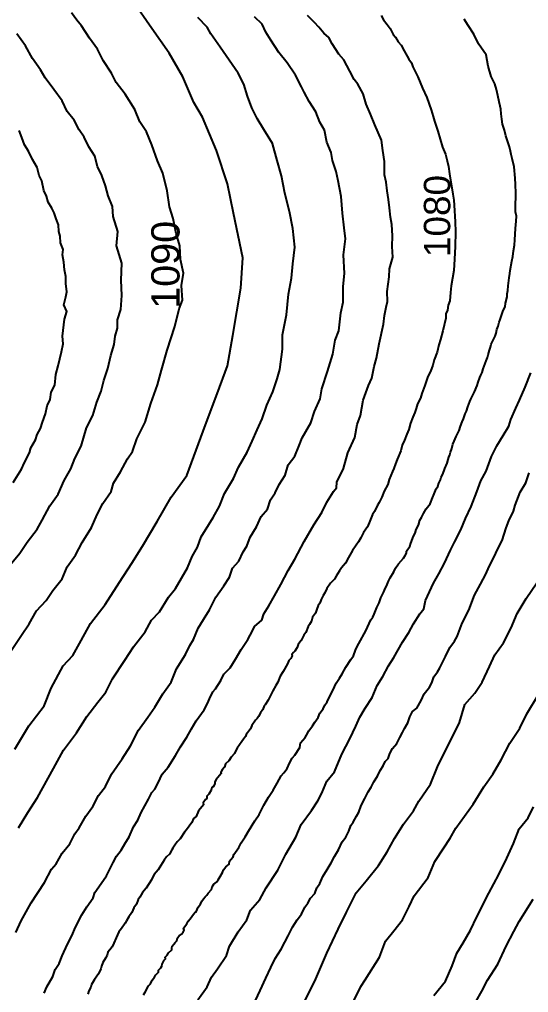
# Model space of a CAD drawing. Header units: millimetres. Extents: x 19067981 to 38137102, y 2652003 to 2652615.
# Drawn here: x 19068236.05 to 19068241.2, y 2652478.39 to 2652488.23 of the extents above; entities that cross this region are included whole.
import ezdxf

# ---------------------------------------------------------------- set-up
doc = ezdxf.new("R2010")
doc.units = ezdxf.units.MM
doc.styles.get("Standard").update_dxf_attribs({"font": 'arial.ttf'})

msp = doc.modelspace()

# ---------------------------------------------------------------- linework, layer by layer
for points in [[(19068236.0021, 2652480.8496), (19068236.1445, 2652481.0866), (19068236.2989, 2652481.2894), (19068236.3706, 2652481.4648), (19068236.4909, 2652481.6917), (19068236.5871, 2652481.7981), (19068236.6714, 2652481.9487), (19068236.767, 2652482.1198), (19068236.916, 2652482.3142), (19068237.0614, 2652482.54), (19068237.1842, 2652482.7305), (19068237.2948, 2652482.9023), (19068237.4405, 2652483.1524), (19068237.5841, 2652483.3992), (19068237.7406, 2652483.6187), (19068237.9311, 2652484.1308), (19068238.0473, 2652484.443), (19068238.1523, 2652484.7253), (19068238.2086, 2652485.0335), (19068238.2869, 2652485.5114), (19068238.3096, 2652485.8179), (19068238.2153, 2652486.2718), (19068238.1535, 2652486.5692), (19068238.0428, 2652486.9043), (19068237.8995, 2652487.2421), (19068237.8132, 2652487.3907), (19068237.7029, 2652487.6498), (19068237.5646, 2652487.8907), (19068237.389, 2652488.1404), (19068237.1958, 2652488.4153)], [(19068236.0124, 2652478.9954), (19068236.0657, 2652479.1135), (19068236.1667, 2652479.2935), (19068236.3033, 2652479.5006), (19068236.3722, 2652479.6354), (19068236.4187, 2652479.6887), (19068236.4802, 2652479.7968), (19068236.5589, 2652479.893), (19068236.6087, 2652479.9919), (19068236.6526, 2652480.0551), (19068236.719, 2652480.1724), (19068236.7904, 2652480.2696), (19068236.8472, 2652480.3799), (19068236.9197, 2652480.4726), (19068236.9802, 2652480.5982), (19068237.0868, 2652480.753), (19068237.1715, 2652480.8834), (19068237.2525, 2652481.043), (19068237.346, 2652481.1716), (19068237.4185, 2652481.2731), (19068237.4984, 2652481.4107), (19068237.5832, 2652481.5271), (19068237.6365, 2652481.6627), (19068237.7287, 2652481.8054), (19068237.7733, 2652481.8982), (19068237.8091, 2652481.9586), (19068237.8576, 2652482.0737), (19068237.9109, 2652482.1612), (19068237.9701, 2652482.2583), (19068238.0359, 2652482.386), (19068238.1148, 2652482.5008), (19068238.1746, 2652482.5876), (19068238.2036, 2652482.6802), (19068238.2682, 2652482.752), (19068238.3102, 2652482.8456), (19068238.3477, 2652482.9025), (19068238.3838, 2652482.993), (19068238.4467, 2652483.0971), (19068238.4948, 2652483.203), (19068238.5586, 2652483.2765), (19068238.5887, 2652483.372), (19068238.6341, 2652483.4412), (19068238.676, 2652483.5269), (19068238.7372, 2652483.6205), (19068238.7672, 2652483.7267), (19068238.8354, 2652483.8133), (19068238.8782, 2652483.9218), (19068238.9088, 2652483.9993), (19068238.9976, 2652484.1505), (19068239.0343, 2652484.266), (19068239.0893, 2652484.3937), (19068239.1086, 2652484.4926), (19068239.1639, 2652484.6707), (19068239.2177, 2652484.8435), (19068239.2443, 2652484.9857), (19068239.2784, 2652485.0793), (19068239.3014, 2652485.2643), (19068239.325, 2652485.3719), (19068239.325, 2652485.5285), (19068239.3382, 2652485.661), (19068239.3286, 2652485.85), (19068239.3461, 2652486.0101), (19068239.3339, 2652486.1221), (19068239.3177, 2652486.2699), (19068239.3041, 2652486.4395), (19068239.2727, 2652486.5978), (19068239.2539, 2652486.6926), (19068239.215, 2652486.8026), (19068239.2015, 2652486.8843), (19068239.1595, 2652486.9884), (19068239.1333, 2652487.1091), (19068239.0879, 2652487.1931), (19068239.0477, 2652487.2946), (19068238.9792, 2652487.3999), (19068238.9303, 2652487.4944), (19068238.9028, 2652487.5475), (19068238.8401, 2652487.6685), (19068238.7559, 2652487.793), (19068238.672, 2652487.8972), (19068238.5934, 2652488.0197), (19068238.5414, 2652488.1006), (19068238.5047, 2652488.1818), (19068238.4269, 2652488.2553)], [(19068236.0385, 2652480.0528), (19068236.132, 2652480.2096), (19068236.2303, 2652480.3607), (19068236.3916, 2652480.6524), (19068236.4941, 2652480.8396), (19068236.6251, 2652481.0133), (19068236.7309, 2652481.1799), (19068236.8421, 2652481.3238), (19068236.9211, 2652481.426), (19068236.9913, 2652481.5611), (19068237.1139, 2652481.7494), (19068237.2015, 2652481.8838), (19068237.321, 2652482.0353), (19068237.3841, 2652482.1527), (19068237.4645, 2652482.2373), (19068237.5578, 2652482.3855), (19068237.6266, 2652482.4758), (19068237.6865, 2652482.5793), (19068237.7471, 2652482.6839), (19068237.7958, 2652482.7978), (19068237.85, 2652482.8922), (19068237.8864, 2652482.9976), (19068237.9635, 2652483.1224), (19068238.0094, 2652483.1939), (19068238.0717, 2652483.3072), (19068238.1246, 2652483.434), (19068238.2148, 2652483.5875), (19068238.2649, 2652483.7017), (19068238.3523, 2652483.8521), (19068238.4031, 2652483.9654), (19068238.454, 2652484.0789), (19068238.5049, 2652484.1923), (19068238.5529, 2652484.3305), (19068238.6111, 2652484.4644), (19068238.657, 2652484.5949), (19068238.684, 2652484.6885), (19068238.7111, 2652484.8954), (19068238.7111, 2652485.0395), (19068238.7516, 2652485.244), (19068238.7721, 2652485.4525), (19068238.8016, 2652485.6143), (19068238.8131, 2652485.7593), (19068238.8352, 2652485.9285), (19068238.8147, 2652486.1148), (19068238.7803, 2652486.2881), (19068238.7325, 2652486.4733), (19068238.6989, 2652486.6474), (19068238.6555, 2652486.8034), (19068238.6073, 2652486.9762), (19068238.5224, 2652487.1159), (19068238.4544, 2652487.2277), (19068238.3994, 2652487.3368), (19068238.3562, 2652487.456), (19068238.3193, 2652487.5775), (19068238.2619, 2652487.6883), (19068238.1718, 2652487.8172), (19068238.0777, 2652487.9517), (19068237.9839, 2652488.0857), (19068237.9475, 2652488.1509), (19068237.8542, 2652488.2488)], [(19068236.2984, 2652478.3829), (19068236.3259, 2652478.4459), (19068236.3872, 2652478.549), (19068236.4091, 2652478.6201), (19068236.4514, 2652478.68), (19068236.4795, 2652478.758), (19068236.5334, 2652478.8769), (19068236.5782, 2652478.9611), (19068236.6162, 2652479.0485), (19068236.6795, 2652479.1735), (19068236.7293, 2652479.2546), (19068236.7954, 2652479.3457), (19068236.8122, 2652479.3999), (19068236.8748, 2652479.4914), (19068236.9284, 2652479.5687), (19068236.9558, 2652479.6237), (19068236.9973, 2652479.7037), (19068237.0304, 2652479.7667), (19068237.0758, 2652479.8266), (19068237.1139, 2652479.8915), (19068237.1578, 2652479.9621), (19068237.2027, 2652480.0632), (19068237.2457, 2652480.1312), (19068237.2806, 2652480.2073), (19068237.3532, 2652480.3448), (19068237.3881, 2652480.4116), (19068237.4167, 2652480.4453), (19068237.4516, 2652480.5083), (19068237.4923, 2652480.5972), (19068237.5528, 2652480.6683), (19068237.626, 2652480.787), (19068237.6789, 2652480.8737), (19068237.7419, 2652480.9698), (19068237.7901, 2652481.0561), (19068237.8356, 2652481.136), (19068237.9157, 2652481.2471), (19068237.9493, 2652481.3113), (19068237.9711, 2652481.3594), (19068238.0048, 2652481.428), (19068238.0332, 2652481.4614), (19068238.0855, 2652481.5444), (19068238.1179, 2652481.608), (19068238.1809, 2652481.6735), (19068238.2354, 2652481.7611), (19068238.2909, 2652481.8571), (19068238.3594, 2652481.9582), (19068238.4065, 2652482.0451), (19068238.4277, 2652482.09), (19068238.5, 2652482.1549), (19068238.5218, 2652482.2179), (19068238.5701, 2652482.2979), (19068238.6299, 2652482.4015), (19068238.6916, 2652482.5157), (19068238.7674, 2652482.655), (19068238.8347, 2652482.7698), (19068238.9279, 2652482.949), (19068239.0263, 2652483.1169), (19068239.1088, 2652483.2446), (19068239.1574, 2652483.3481), (19068239.2257, 2652483.4543), (19068239.2562, 2652483.4943), (19068239.2593, 2652483.5498), (19068239.3254, 2652483.6896), (19068239.3694, 2652483.8459), (19068239.4417, 2652484.0019), (19068239.4654, 2652484.1336), (19068239.4978, 2652484.2228), (19068239.5267, 2652484.3785), (19068239.5797, 2652484.5295), (19068239.6152, 2652484.6031), (19068239.6376, 2652484.721), (19068239.6607, 2652484.8053), (19068239.6883, 2652484.9479), (19068239.7332, 2652485.147), (19068239.7432, 2652485.2368), (19068239.7594, 2652485.3192), (19068239.7712, 2652485.3766), (19068239.7702, 2652485.4794), (19068239.7883, 2652485.6285), (19068239.7914, 2652485.709), (19068239.8257, 2652485.8275), (19068239.8188, 2652485.9354), (19068239.8239, 2652486.0419), (19068239.817, 2652486.1555), (19068239.8033, 2652486.2291), (19068239.7921, 2652486.3264), (19068239.7827, 2652486.41), (19068239.7703, 2652486.4961), (19068239.7584, 2652486.5845), (19068239.7434, 2652486.6575), (19068239.7403, 2652486.7947), (19068239.7247, 2652486.9039), (19068239.7129, 2652487.0106), (19068239.6429, 2652487.1651), (19068239.6011, 2652487.2731), (19068239.555, 2652487.3741), (19068239.5251, 2652487.4777), (19068239.4711, 2652487.5772), (19068239.4337, 2652487.6234), (19068239.3907, 2652487.7064), (19068239.329, 2652487.8218), (19068239.28, 2652487.8788), (19068239.214, 2652487.9848), (19068239.1797, 2652488.0491), (19068239.1274, 2652488.0934), (19068239.079, 2652488.1509), (19068239.0329, 2652488.199), (19068238.9612, 2652488.272)], [(19068237.3031, 2652478.3643), (19068237.3216, 2652478.3906), (19068237.3551, 2652478.4549), (19068237.3744, 2652478.4758), (19068237.3921, 2652478.5121), (19068237.4137, 2652478.543), (19068237.426, 2652478.5646), (19068237.4541, 2652478.5941), (19068237.4564, 2652478.6142), (19068237.4795, 2652478.6389), (19068237.4896, 2652478.6551), (19068237.4934, 2652478.6744), (19068237.5027, 2652478.6953), (19068237.5135, 2652478.7146), (19068237.5266, 2652478.7277), (19068237.522, 2652478.7447), (19068237.5412, 2652478.7655), (19068237.5567, 2652478.7887), (19068237.5886, 2652478.819), (19068237.5909, 2652478.8353), (19068237.594, 2652478.8561), (19068237.6094, 2652478.8762), (19068237.6241, 2652478.894), (19068237.642, 2652478.9119), (19068237.6467, 2652478.942), (19068237.6652, 2652478.9598), (19068237.6868, 2652478.9798), (19068237.7045, 2652478.9976), (19068237.7145, 2652479.0185), (19068237.7091, 2652479.0393), (19068237.7431, 2652479.082), (19068237.7547, 2652479.1113), (19068237.7771, 2652479.1345), (19068237.7933, 2652479.1576), (19068237.8095, 2652479.18), (19068237.8265, 2652479.1994), (19068237.8373, 2652479.2055), (19068237.856, 2652479.2504), (19068237.8814, 2652479.2813), (19068237.8922, 2652479.3107), (19068237.9107, 2652479.3346), (19068237.9269, 2652479.3555), (19068237.9439, 2652479.3732), (19068237.9578, 2652479.3925), (19068237.9912, 2652479.4297), (19068237.9982, 2652479.4575), (19068238.0159, 2652479.4823), (19068238.0421, 2652479.5031), (19068238.0591, 2652479.5278), (19068238.0776, 2652479.5626), (19068238.1012, 2652479.6014), (19068238.1143, 2652479.6277), (19068238.1359, 2652479.6593), (19068238.1698, 2652479.6864), (19068238.1737, 2652479.715), (19068238.186, 2652479.7335), (19068238.2092, 2652479.759), (19068238.2184, 2652479.7829), (19068238.2679, 2652479.855), (19068238.2922, 2652479.9027), (19068238.3321, 2652479.9623), (19068238.3649, 2652480.0186), (19068238.4293, 2652480.1253), (19068238.4739, 2652480.1902), (19068238.5196, 2652480.2821), (19068238.5696, 2652480.3643), (19068238.6166, 2652480.434), (19068238.6564, 2652480.506), (19068238.6968, 2652480.5799), (19068238.7249, 2652480.6096), (19068238.7578, 2652480.6542), (19068238.7804, 2652480.7091), (19068238.8063, 2652480.7576), (19068238.8336, 2652480.7874), (19068238.8863, 2652480.8674), (19068238.8934, 2652480.9136), (19068238.9395, 2652480.966), (19068238.9528, 2652480.9919), (19068238.9778, 2652481.0357), (19068239.0126, 2652481.0844), (19068239.036, 2652481.1212), (19068239.0704, 2652481.1714), (19068239.0892, 2652481.2152), (19068239.1205, 2652481.2591), (19068239.1385, 2652481.2943), (19068239.1604, 2652481.3295), (19068239.1744, 2652481.3593), (19068239.2194, 2652481.4417), (19068239.2515, 2652481.5161), (19068239.2859, 2652481.567), (19068239.3125, 2652481.6116), (19068239.35, 2652481.6782), (19068239.4015, 2652481.7575), (19068239.4276, 2652481.7934), (19068239.4472, 2652481.8495), (19068239.4664, 2652481.8888), (19068239.4806, 2652481.9193), (19068239.5535, 2652482.0463), (19068239.6022, 2652482.1585), (19068239.6228, 2652482.1836), (19068239.6376, 2652482.2146), (19068239.6628, 2652482.2816), (19068239.6874, 2652482.3293), (19068239.7051, 2652482.3805), (19068239.7173, 2652482.4085), (19068239.7335, 2652482.4405), (19068239.7478, 2652482.4754), (19068239.7615, 2652482.4985), (19068239.7824, 2652482.5488), (19068239.8006, 2652482.5817), (19068239.8364, 2652482.6427), (19068239.8536, 2652482.681), (19068239.885, 2652482.7253), (19068239.9344, 2652482.7829), (19068239.9521, 2652482.808), (19068239.9629, 2652482.8316), (19068239.9658, 2652482.8537), (19068239.9771, 2652482.8724), (19068239.9982, 2652482.8995), (19068240.0071, 2652482.9334), (19068240.0364, 2652483.0025), (19068240.0536, 2652483.0349), (19068240.0615, 2652483.0698), (19068240.087, 2652483.1146), (19068240.0993, 2652483.1657), (19068240.1155, 2652483.1932), (19068240.1381, 2652483.2316), (19068240.1651, 2652483.2788), (19068240.204, 2652483.3325), (19068240.2271, 2652483.3901), (19068240.2433, 2652483.4309), (19068240.2641, 2652483.4832), (19068240.2822, 2652483.5077), (19068240.2921, 2652483.5402), (19068240.3092, 2652483.5722), (19068240.3156, 2652483.6012), (19068240.3318, 2652483.6316), (19068240.3512, 2652483.6879), (19068240.3768, 2652483.7435), (19068240.3866, 2652483.7804), (19068240.3944, 2652483.8044), (19068240.4028, 2652483.8271), (19068240.4102, 2652483.8541), (19068240.4224, 2652483.891), (19068240.4332, 2652483.9333), (19068240.447, 2652483.9652), (19068240.4681, 2652484.0119), (19068240.4958, 2652484.0721), (19068240.5116, 2652484.1174), (19068240.5263, 2652484.1591), (19068240.5405, 2652484.1921), (19068240.5582, 2652484.2427), (19068240.57, 2652484.2693), (19068240.5867, 2652484.312), (19068240.6056, 2652484.3653), (19068240.6164, 2652484.3904), (19068240.6277, 2652484.4155), (19068240.6419, 2652484.4445), (19068240.6512, 2652484.4646), (19068240.6794, 2652484.5277), (19068240.6892, 2652484.5607), (19068240.7059, 2652484.6089), (19068240.7172, 2652484.6315), (19068240.729, 2652484.6605), (19068240.7403, 2652484.6954), (19068240.7496, 2652484.7219), (19068240.7715, 2652484.7763), (19068240.7832, 2652484.8122), (19068240.7896, 2652484.8397), (19068240.8049, 2652484.8854), (19068240.8157, 2652484.9149), (19068240.822, 2652484.9464), (19068240.8333, 2652484.9739), (19068240.86, 2652485.0272), (19068240.8703, 2652485.0572), (19068240.8772, 2652485.0936), (19068240.8919, 2652485.128), (19068240.9037, 2652485.1698), (19068240.9116, 2652485.1968), (19068240.9402, 2652485.2752), (19068240.951, 2652485.3002), (19068240.9628, 2652485.3248), (19068240.9667, 2652485.3602), (19068240.9819, 2652485.4261), (19068240.9834, 2652485.4541), (19068240.9896, 2652485.4882), (19068240.9927, 2652485.5361), (19068240.9967, 2652485.5623), (19068241.0038, 2652485.6164), (19068241.0084, 2652485.6624), (19068241.013, 2652485.6905), (19068241.029, 2652485.7841), (19068241.0417, 2652485.8339), (19068241.0472, 2652485.8908), (19068241.0582, 2652485.9477), (19068241.0598, 2652486.0006), (19068241.0686, 2652486.117), (19068241.0741, 2652486.1889), (19068241.0772, 2652486.2395), (19068241.067, 2652486.2845), (19068241.0686, 2652486.3233), (19068241.0693, 2652486.4721), (19068241.0661, 2652486.5622), (19068241.063, 2652486.6238), (19068241.0527, 2652486.7394), (19068241.0338, 2652486.8231), (19068241.0227, 2652486.8642), (19068241.0172, 2652486.8998), (19068241.0077, 2652486.9416), (19068240.9927, 2652486.9835), (19068240.9848, 2652487.0033), (19068240.9688, 2652487.0534), (19068240.957, 2652487.1119), (19068240.9365, 2652487.172), (19068240.9302, 2652487.2225), (19068240.9215, 2652487.2763), (19068240.9175, 2652487.3221), (19068240.9136, 2652487.3521), (19068240.901, 2652487.3987), (19068240.8891, 2652487.4596), (19068240.874, 2652487.5208), (19068240.8598, 2652487.5785), (19068240.8211, 2652487.6528), (19068240.7904, 2652487.7587), (19068240.769, 2652487.8725), (19068240.6933, 2652487.9855), (19068240.6463, 2652488.0807), (19068240.5871, 2652488.17), (19068240.5468, 2652488.2347)], [(19068235.9365, 2652482.6933), (19068236.0528, 2652482.8336), (19068236.1263, 2652482.9434), (19068236.227, 2652483.0752), (19068236.277, 2652483.1665), (19068236.3564, 2652483.3115), (19068236.44, 2652483.4303), (19068236.4998, 2652483.5675), (19068236.5668, 2652483.6853), (19068236.6101, 2652483.7899), (19068236.6719, 2652483.915), (19068236.7281, 2652484.0995), (19068236.7913, 2652484.2254), (19068236.8308, 2652484.3589), (19068236.8741, 2652484.4722), (19068236.9021, 2652484.579), (19068236.9425, 2652484.6997), (19068236.9721, 2652484.8304), (19068237.0082, 2652484.9431), (19068237.017, 2652485.0277), (19068237.042, 2652485.108), (19068237.042, 2652485.1912), (19068237.0753, 2652485.2961), (19068237.0848, 2652485.4397), (19068237.0767, 2652485.5921), (19068237.0848, 2652485.7666), (19068237.031, 2652485.9401), (19068237.0427, 2652486.0866), (19068236.9979, 2652486.2368), (19068236.989, 2652486.3376), (19068236.9464, 2652486.4466), (19068236.9197, 2652486.5473), (19068236.8808, 2652486.6511), (19068236.8367, 2652486.7446), (19068236.8117, 2652486.8462), (19068236.7506, 2652486.9434), (19068236.703, 2652487.0393), (19068236.6515, 2652487.1144), (19068236.6023, 2652487.2108), (19068236.5324, 2652487.2984), (19068236.4802, 2652487.4067), (19068236.3967, 2652487.5203), (19068236.3099, 2652487.6385), (19068236.2607, 2652487.7213), (19068236.1808, 2652487.8364), (19068236.1109, 2652487.9652), (19068236.0205, 2652488.0845)], [(19068235.9847, 2652483.5455), (19068236.0702, 2652483.6814), (19068236.0977, 2652483.7485), (19068236.1515, 2652483.8464), (19068236.1641, 2652483.8972), (19068236.2113, 2652483.9796), (19068236.2286, 2652484.0313), (19068236.2624, 2652484.0946), (19068236.2805, 2652484.1586), (19068236.313, 2652484.2414), (19068236.3277, 2652484.3208), (19068236.3589, 2652484.385), (19068236.3699, 2652484.4595), (19068236.4067, 2652484.5319), (19068236.415, 2652484.6378), (19068236.4405, 2652484.7271), (19068236.4736, 2652484.8692), (19068236.492, 2652484.9482), (19068236.4836, 2652485.0263), (19068236.5044, 2652485.1992), (19068236.5265, 2652485.2764), (19068236.4979, 2652485.3423), (19068236.5161, 2652485.4252), (19068236.5272, 2652485.4756), (19068236.5171, 2652485.5591), (19068236.5184, 2652485.6315), (19068236.5032, 2652485.697), (19068236.4963, 2652485.7742), (19068236.4823, 2652485.8512), (19068236.4909, 2652485.9046), (19068236.4632, 2652485.9718), (19068236.4611, 2652486.0378), (19068236.4476, 2652486.085), (19068236.4428, 2652486.1517), (19068236.4189, 2652486.2151), (19068236.3994, 2652486.2736), (19068236.3765, 2652486.3213), (19068236.3403, 2652486.3835), (19068236.3208, 2652486.4429), (19068236.2965, 2652486.5019), (19068236.274, 2652486.5965), (19068236.247, 2652486.6518), (19068236.227, 2652486.7329), (19068236.1815, 2652486.8127), (19068236.1393, 2652486.8966), (19068236.0999, 2652486.9625), (19068236.0717, 2652487.0371), (19068236.0454, 2652487.1067)], [(19068237.8548, 2652478.3148), (19068237.9478, 2652478.4439), (19068237.9904, 2652478.5416), (19068238.0507, 2652478.6259), (19068238.1417, 2652478.7639), (19068238.1744, 2652478.8557), (19068238.2617, 2652479.002), (19068238.349, 2652479.1222), (19068238.3845, 2652479.2221), (19068238.4818, 2652479.3291), (19068238.5434, 2652479.4484), (19068238.664, 2652479.624), (19068238.7421, 2652479.7886), (19068238.8435, 2652479.9587), (19068238.8997, 2652480.0887), (19068239.0034, 2652480.2285), (19068239.067, 2652480.3268), (19068239.1071, 2652480.4043), (19068239.1596, 2652480.5261), (19068239.2357, 2652480.6203), (19068239.3117, 2652480.8002), (19068239.3905, 2652480.9525), (19068239.4523, 2652481.0806), (19068239.4938, 2652481.1747), (19068239.5463, 2652481.2633), (19068239.6155, 2652481.3713), (19068239.668, 2652481.4931), (19068239.7261, 2652481.5831), (19068239.7827, 2652481.6925), (19068239.8353, 2652481.7769), (19068239.9248, 2652481.9326), (19068239.9884, 2652482.0309), (19068240.0354, 2652482.1181), (19068240.099, 2652482.2191), (19068240.1391, 2652482.2676), (19068240.1584, 2652482.3534), (19068240.2386, 2652482.5292), (19068240.2912, 2652482.622), (19068240.3506, 2652482.73), (19068240.411, 2652482.8608), (19068240.4497, 2652482.9438), (19068240.5133, 2652483.0671), (19068240.5631, 2652483.1833), (19068240.6197, 2652483.3024), (19068240.675, 2652483.4533), (19068240.7151, 2652483.5627), (19068240.7691, 2652483.6623), (19068240.8239, 2652483.8097), (19068240.8778, 2652483.9163), (19068240.9428, 2652484.0215), (19068240.9995, 2652484.1157), (19068241.0202, 2652484.1849), (19068241.0713, 2652484.2998), (19068241.1087, 2652484.3787), (19068241.1661, 2652484.5123), (19068241.2228, 2652484.6549)], [(19068238.4366, 2652478.3061), (19068238.485, 2652478.4097), (19068238.5407, 2652478.5346), (19068238.5922, 2652478.6426), (19068238.6373, 2652478.732), (19068238.6968, 2652478.8256), (19068238.7351, 2652478.8986), (19068238.7657, 2652478.9623), (19068238.8114, 2652479.0499), (19068238.8598, 2652479.1241), (19068238.9006, 2652479.182), (19068238.9359, 2652479.2505), (19068238.9653, 2652479.2934), (19068238.9929, 2652479.3425), (19068239.0357, 2652479.3893), (19068239.0558, 2652479.4476), (19068239.0866, 2652479.4911), (19068239.118, 2652479.5601), (19068239.1626, 2652479.6313), (19068239.202, 2652479.6982), (19068239.2348, 2652479.7632), (19068239.2749, 2652479.8315), (19068239.3137, 2652479.9132), (19068239.3508, 2652479.961), (19068239.3795, 2652480.02), (19068239.4023, 2652480.0789), (19068239.4237, 2652480.1104), (19068239.4571, 2652480.172), (19068239.4812, 2652480.2122), (19068239.5062, 2652480.2787), (19068239.5417, 2652480.3497), (19068239.5764, 2652480.4166), (19068239.6085, 2652480.4655), (19068239.6353, 2652480.5191), (19068239.6697, 2652480.575), (19068239.6978, 2652480.6326), (19068239.7279, 2652480.6815), (19068239.75, 2652480.7243), (19068239.7774, 2652480.7545), (19068239.7954, 2652480.804), (19068239.8233, 2652480.8578), (19068239.8674, 2652480.908), (19068239.8975, 2652480.9669), (19068239.9236, 2652481.0165), (19068239.9443, 2652481.0573), (19068239.9791, 2652481.1149), (19068239.9995, 2652481.1754), (19068240.0269, 2652481.2296), (19068240.0704, 2652481.2658), (19068240.1139, 2652481.3401), (19068240.142, 2652481.4104), (19068240.1958, 2652481.4762), (19068240.2192, 2652481.519), (19068240.2426, 2652481.58), (19068240.2794, 2652481.6322), (19068240.3015, 2652481.6737), (19068240.3175, 2652481.7058), (19068240.358, 2652481.7866), (19068240.4034, 2652481.8776), (19068240.4509, 2652481.9406), (19068240.4757, 2652481.9881), (19068240.5265, 2652482.1228), (19068240.595, 2652482.2556), (19068240.6538, 2652482.4067), (19068240.7127, 2652482.5192), (19068240.7683, 2652482.6199), (19068240.8007, 2652482.6981), (19068240.8444, 2652482.7808), (19068240.8928, 2652482.8838), (19068240.9337, 2652482.9611), (19068240.9736, 2652483.0892), (19068240.9992, 2652483.1605), (19068241.0455, 2652483.2554), (19068241.0637, 2652483.3173), (19068241.1157, 2652483.4481), (19068241.1714, 2652483.5429), (19068241.2063, 2652483.6452)], [(19068238.918, 2652478.2689), (19068239.0356, 2652478.5043), (19068239.1587, 2652478.7865), (19068239.2744, 2652479.0294), (19068239.3576, 2652479.2023), (19068239.4565, 2652479.3966), (19068239.5554, 2652479.5181), (19068239.6804, 2652479.6732), (19068239.77, 2652479.8114), (19068239.8446, 2652479.946), (19068239.9352, 2652480.0903), (19068240.0341, 2652480.2249), (19068240.0901, 2652480.322), (19068240.2058, 2652480.4958), (19068240.2785, 2652480.6695), (19068240.3468, 2652480.8082), (19068240.4345, 2652480.982), (19068240.5017, 2652481.1184), (19068240.5558, 2652481.2996), (19068240.6547, 2652481.4173), (19068240.7285, 2652481.5264), (19068240.8031, 2652481.6871), (19068240.8572, 2652481.8029), (19068240.9468, 2652481.9244), (19068241.0251, 2652482.0757), (19068241.083, 2652482.2215), (19068241.1763, 2652482.3747), (19068241.2827, 2652482.5316)], [(19068240.2416, 2652478.3592), (19068240.36, 2652478.5018), (19068240.4263, 2652478.6565), (19068240.4744, 2652478.7872), (19068240.5386, 2652478.8916), (19068240.6109, 2652479.0202), (19068240.6771, 2652479.1528), (19068240.7985, 2652479.3925), (19068240.8988, 2652479.5814), (19068240.9811, 2652479.7462), (19068241.0473, 2652479.8948), (19068241.1055, 2652480.0435), (19068241.195, 2652480.1547), (19068241.2512, 2652480.2652)], [(19068240.6687, 2652478.3011), (19068240.7272, 2652478.4027), (19068240.7845, 2652478.5134), (19068240.8892, 2652478.6743), (19068240.9724, 2652478.8566), (19068241.0518, 2652479.0064), (19068241.1051, 2652479.108), (19068241.245, 2652479.3336)]]:
    msp.add_lwpolyline(points)
at = {"color": 61}
for points in [[(19068235.9534, 2652481.8303), (19068236.07, 2652482.0039), (19068236.146, 2652482.1169), (19068236.2211, 2652482.2486), (19068236.3186, 2652482.3521), (19068236.3869, 2652482.4532), (19068236.4807, 2652482.5728), (19068236.5307, 2652482.6952), (19068236.615, 2652482.8114), (19068236.6829, 2652482.9386), (19068236.7763, 2652483.0906), (19068236.8336, 2652483.224), (19068236.8928, 2652483.3357), (19068236.9763, 2652483.4565), (19068236.9991, 2652483.5394), (19068237.0716, 2652483.6559), (19068237.1415, 2652483.7851), (19068237.1923, 2652483.8611), (19068237.2356, 2652483.9873), (19068237.3217, 2652484.1579), (19068237.3779, 2652484.3448), (19068237.4443, 2652484.5358), (19068237.486, 2652484.684), (19068237.543, 2652484.8862), (19068237.622, 2652485.1244), (19068237.6649, 2652485.3034), (19068237.6976, 2652485.3916), (19068237.6877, 2652485.5405), (19068237.7067, 2652485.6644), (19068237.6793, 2652485.8012), (19068237.6702, 2652485.9408), (19068237.633, 2652486.0654), (19068237.6041, 2652486.2174), (19068237.5662, 2652486.3352), (19068237.5431, 2652486.4961), (19068237.4991, 2652486.677), (19068237.4459, 2652486.8016), (19068237.3883, 2652486.9612), (19068237.3339, 2652487.0945), (19068237.2655, 2652487.1948), (19068237.2154, 2652487.3194), (19068237.1164, 2652487.4747), (19068237.0276, 2652487.594), (19068236.979, 2652487.6883), (19068236.8951, 2652487.8147), (19068236.8374, 2652487.931), (19068236.757, 2652488.0412), (19068236.6777, 2652488.1676), (19068236.6291, 2652488.2231), (19068236.576, 2652488.2976)], [(19068239.707, 2652488.2702), (19068239.7315, 2652488.2279), (19068239.7685, 2652488.1802), (19068239.7996, 2652488.1385), (19068239.8309, 2652488.0791), (19068239.8529, 2652488.0521), (19068239.8805, 2652488.0047), (19068239.9112, 2652487.9693), (19068239.9412, 2652487.9125), (19068239.9699, 2652487.8597), (19068239.9892, 2652487.8283), (19068240.0159, 2652487.7909), (19068240.0292, 2652487.7529), (19068240.0782, 2652487.6498), (19068240.1269, 2652487.5355), (19068240.169, 2652487.442), (19068240.2132, 2652487.3168), (19068240.2359, 2652487.2473), (19068240.2486, 2652487.2033), (19068240.2814, 2652487.0995), (19068240.3289, 2652486.9385), (19068240.3575, 2652486.8684), (19068240.3762, 2652486.7996), (19068240.3896, 2652486.7421), (19068240.4002, 2652486.6693), (19068240.4144, 2652486.5863), (19068240.4237, 2652486.5268), (19068240.4318, 2652486.4634), (19068240.4445, 2652486.4024), (19068240.4479, 2652486.351), (19068240.4565, 2652486.1833), (19068240.4612, 2652486.0825), (19068240.4573, 2652485.934), (19068240.4506, 2652485.8057), (19068240.4432, 2652485.6914), (19068240.4292, 2652485.6152), (19068240.4158, 2652485.5363), (19068240.4098, 2652485.4695), (19068240.4017, 2652485.3831), (19068240.3857, 2652485.3397), (19068240.3777, 2652485.2903), (19068240.361, 2652485.2529), (19068240.3637, 2652485.2088), (19068240.3315, 2652485.0797), (19068240.3089, 2652484.9942), (19068240.2902, 2652484.9381), (19068240.2762, 2652484.8666), (19068240.2453, 2652484.7883), (19068240.2313, 2652484.7322), (19068240.206, 2652484.6694), (19068240.1806, 2652484.6193), (19068240.1497, 2652484.5296), (19068240.119, 2652484.4474), (19068240.1057, 2652484.3987), (19068240.0757, 2652484.3419), (19068240.0617, 2652484.2939), (19068240.0479, 2652484.2541), (19068240.0291, 2652484.2067), (19068240.006, 2652484.1459), (19068239.9866, 2652484.0833), (19068239.9677, 2652484.0359), (19068239.9438, 2652483.9758), (19068239.922, 2652483.9234), (19068239.9057, 2652483.8684), (19068239.8697, 2652483.7791), (19068239.8516, 2652483.7369), (19068239.8375, 2652483.6899), (19068239.8214, 2652483.6584), (19068239.7905, 2652483.5776), (19068239.7771, 2652483.5273), (19068239.7375, 2652483.4575), (19068239.7154, 2652483.3992), (19068239.6891, 2652483.344), (19068239.671, 2652483.3178), (19068239.6409, 2652483.2548), (19068239.6221, 2652483.2226), (19068239.5945, 2652483.156), (19068239.5684, 2652483.0983), (19068239.5309, 2652483.0419), (19068239.5012, 2652482.9881), (19068239.4777, 2652482.9452), (19068239.4556, 2652482.9116), (19068239.4167, 2652482.8573), (19068239.3789, 2652482.7873), (19068239.348, 2652482.7323), (19068239.3072, 2652482.6853), (19068239.2851, 2652482.6525), (19068239.2541, 2652482.5994), (19068239.2367, 2652482.5705), (19068239.2092, 2652482.541), (19068239.1965, 2652482.5276), (19068239.1594, 2652482.4732), (19068239.1373, 2652482.4309), (19068239.1205, 2652482.4034), (19068239.0997, 2652482.3637), (19068239.0879, 2652482.3254), (19068239.0695, 2652482.3015), (19068239.0576, 2652482.2658), (19068239.0435, 2652482.2257), (19068239.0143, 2652482.1835), (19068239.0035, 2652482.1455), (19068238.984, 2652482.1098), (19068238.9689, 2652482.0898), (19068238.9446, 2652482.0312), (19068238.9258, 2652482.0026), (19068238.9126, 2652481.9757), (19068238.9002, 2652481.9484), (19068238.8836, 2652481.9309), (19068238.8667, 2652481.9073), (19068238.8577, 2652481.8762), (19068238.8338, 2652481.8403), (19068238.8211, 2652481.8271), (19068238.8057, 2652481.8074), (19068238.8087, 2652481.7951), (19068238.7945, 2652481.7678), (19068238.7726, 2652481.7448), (19068238.7606, 2652481.712), (19068238.7155, 2652481.634), (19068238.686, 2652481.5892), (19068238.6631, 2652481.5269), (19068238.6434, 2652481.493), (19068238.6107, 2652481.4406), (19068238.5845, 2652481.3848), (19068238.5637, 2652481.3444), (19068238.5353, 2652481.2985), (19068238.5229, 2652481.2883), (19068238.512, 2652481.2512), (19068238.4869, 2652481.2184), (19068238.4661, 2652481.179), (19068238.453, 2652481.1604), (19068238.4366, 2652481.144), (19068238.3995, 2652481.0905), (19068238.3853, 2652481.0566), (19068238.3569, 2652481.0162), (19068238.3406, 2652480.9976), (19068238.3351, 2652480.9768), (19068238.3166, 2652480.9517), (19068238.2997, 2652480.9263), (19068238.2746, 2652480.8946), (19068238.2516, 2652480.8596), (19068238.2353, 2652480.8301), (19068238.2232, 2652480.8071), (19068238.1905, 2652480.7678), (19068238.1665, 2652480.7317), (19068238.1337, 2652480.7), (19068238.1217, 2652480.6683), (19068238.101, 2652480.6399), (19068238.0857, 2652480.6169), (19068238.089, 2652480.6049), (19068238.0396, 2652480.5425), (19068238.0265, 2652480.5174), (19068238.0254, 2652480.5032), (19068238.0132, 2652480.4735), (19068237.9936, 2652480.4603), (19068237.9892, 2652480.4341), (19068237.9641, 2652480.3948), (19068237.9455, 2652480.374), (19068237.9444, 2652480.3488), (19068237.9303, 2652480.339), (19068237.9084, 2652480.3051), (19068237.9106, 2652480.2854), (19068237.88, 2652480.2494), (19068237.8604, 2652480.2264), (19068237.8349, 2652480.1693), (19068237.8109, 2652480.1485), (19068237.7924, 2652480.107), (19068237.7651, 2652480.072), (19068237.7389, 2652480.0348), (19068237.7181, 2652480.0108), (19068237.674, 2652479.944), (19068237.6445, 2652479.9134), (19068237.6194, 2652479.8773), (19068237.5998, 2652479.8489), (19068237.59, 2652479.8303), (19068237.5649, 2652479.7877), (19068237.5365, 2652479.7614), (19068237.5114, 2652479.7276), (19068237.4803, 2652479.6738), (19068237.453, 2652479.6301), (19068237.4115, 2652479.5831), (19068237.3919, 2652479.5437), (19068237.3842, 2652479.5284), (19068237.3294, 2652479.444), (19068237.2923, 2652479.398), (19068237.265, 2652479.3521), (19068237.2497, 2652479.3281), (19068237.2323, 2652479.2811), (19068237.2072, 2652479.245), (19068237.1842, 2652479.198), (19068237.1537, 2652479.1521), (19068237.1329, 2652479.1127), (19068237.1176, 2652479.0887), (19068237.0811, 2652479.0339), (19068237.0527, 2652479.0022), (19068237.0276, 2652478.941), (19068237.0047, 2652478.8863), (19068236.9872, 2652478.8513), (19068236.964, 2652478.8183), (19068236.9433, 2652478.7953), (19068236.9345, 2652478.7669), (19068236.9181, 2652478.7352), (19068236.8919, 2652478.6925), (19068236.8778, 2652478.6554), (19068236.8712, 2652478.6259), (19068236.8494, 2652478.5767), (19068236.809, 2652478.5198), (19068236.7769, 2652478.4682), (19068236.7692, 2652478.4419), (19068236.7518, 2652478.4048), (19068236.7387, 2652478.3698)], [(19068239.4048, 2652478.2492), (19068239.502, 2652478.4497), (19068239.5467, 2652478.5159), (19068239.6897, 2652478.7465), (19068239.7519, 2652478.9081), (19068239.8374, 2652479.0132), (19068239.9229, 2652479.1241), (19068239.991, 2652479.2565), (19068240.0435, 2652479.3655), (19068240.1843, 2652479.5509), (19068240.2524, 2652479.7124), (19068240.3418, 2652479.8526), (19068240.4059, 2652479.948), (19068240.4642, 2652480.0492), (19068240.6382, 2652480.2948), (19068240.747, 2652480.4681), (19068240.8384, 2652480.5965), (19068240.9239, 2652480.7425), (19068241.0108, 2652480.9108), (19068241.1099, 2652481.0627), (19068241.1819, 2652481.2067), (19068241.2985, 2652481.4033)]]:
    msp.add_lwpolyline(points, dxfattribs=at)

# ---------------------------------------------------------------- texts
at = {"attachment_point": 1, "rotation": 90}
for s, insert, char_height in [('1080', (19068240.1399, 2652485.8271), 0.2672), ('1090', (19068237.3821, 2652485.3036), 0.28628)]:
    msp.add_mtext(s, dxfattribs=dict(at, insert=insert, char_height=char_height))

doc.saveas('drawing.dxf')
